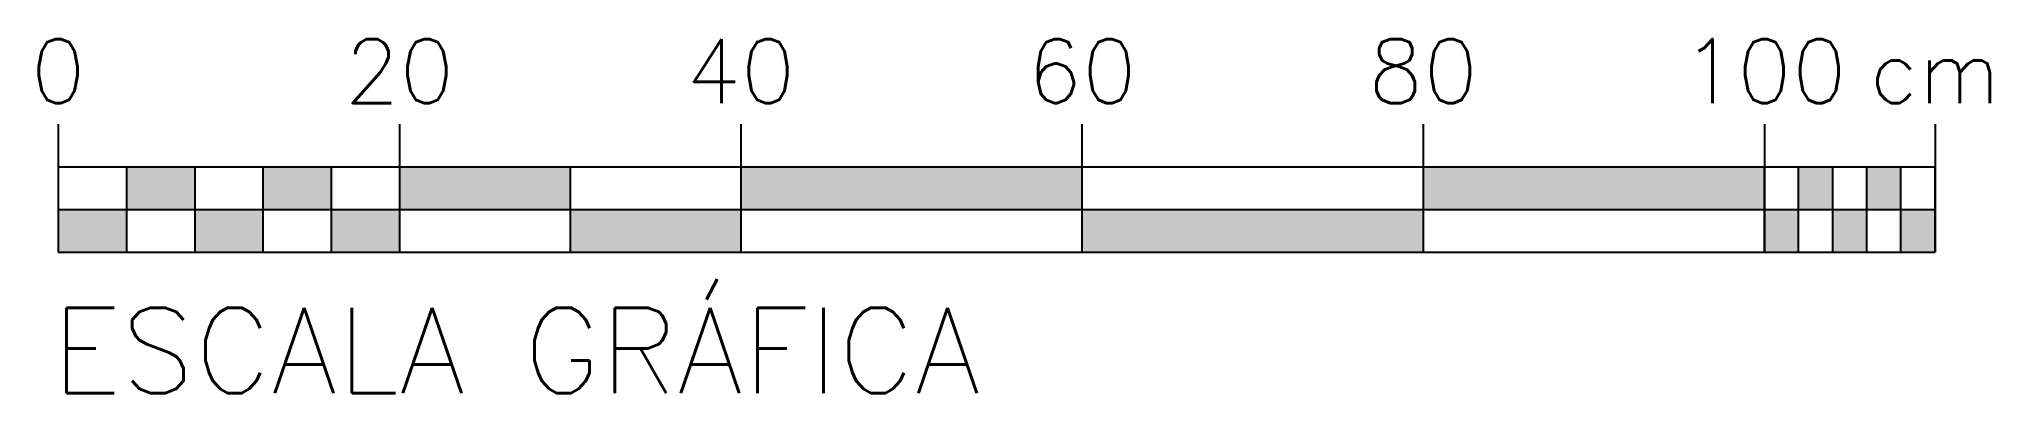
# Model space of a CAD drawing. Header units: millimetres. Extents: x 108.71 to 109.85, y 118.48 to 118.68.
import ezdxf
from ezdxf.enums import TextEntityAlignment as Align

# ---------------------------------------------------------------- set-up
doc = ezdxf.new("R2010")
doc.units = ezdxf.units.MM
doc.header["$LTSCALE"] = 0.02
doc.layers.add('1-Escalas_Gráficas', color=1, linetype='Continuous')
doc.styles.add('r60', font='romans.shx')
doc.styles.add('r80', font='romans.shx')

msp = doc.modelspace()

# ---------------------------------------------------------------- hatches: boundary and pattern name
at = {"layer": '1-Escalas_Gráficas'}
h = msp.add_hatch(color=256, dxfattribs=at)
h.paths.add_polyline_path([(108.7589, 118.5589), (108.7589, 118.5839), (108.7189, 118.5839), (108.7189, 118.5589)])
h.paths.add_polyline_path([(108.7589, 118.6089), (108.7589, 118.5839), (108.7989, 118.5839), (108.7989, 118.6089)])
h.paths.add_polyline_path([(108.7989, 118.5839), (108.7989, 118.5589), (108.8389, 118.5589), (108.8389, 118.5839)])
h.paths.add_polyline_path([(108.8389, 118.6089), (108.8389, 118.5839), (108.8789, 118.5839), (108.8789, 118.6089)])
h.paths.add_polyline_path([(108.8789, 118.5839), (108.8789, 118.5589), (108.9189, 118.5589), (108.9189, 118.5839)])
h = msp.add_hatch(color=256, dxfattribs=at)
h.paths.add_polyline_path([(108.9189, 118.6089), (108.9189, 118.5839), (109.0189, 118.5839), (109.0189, 118.6089)])
h.paths.add_polyline_path([(109.0189, 118.5839), (109.0189, 118.5589), (109.1189, 118.5589), (109.1189, 118.5839)])
h.paths.add_polyline_path([(109.1189, 118.6089), (109.1189, 118.5839), (109.3189, 118.5839), (109.3189, 118.6089)])
h.paths.add_polyline_path([(109.3189, 118.5839), (109.3189, 118.5589), (109.5189, 118.5589), (109.5189, 118.5839)])
h.paths.add_polyline_path([(109.7189, 118.5839), (109.7189, 118.6089), (109.5189, 118.6089), (109.5189, 118.5839)])
h = msp.add_hatch(color=256, dxfattribs=at)
h.paths.add_polyline_path([(109.7389, 118.5839), (109.7189, 118.5839), (109.7189, 118.5589), (109.7389, 118.5589)])
h.paths.add_polyline_path([(109.7589, 118.6089), (109.7389, 118.6089), (109.7389, 118.5839), (109.7589, 118.5839)])
h.paths.add_polyline_path([(109.7789, 118.5839), (109.7589, 118.5839), (109.7589, 118.5589), (109.7789, 118.5589)])
h.paths.add_polyline_path([(109.7989, 118.6089), (109.7789, 118.6089), (109.7789, 118.5839), (109.7989, 118.5839)])
h.paths.add_polyline_path([(109.8189, 118.5839), (109.7989, 118.5839), (109.7989, 118.5589), (109.8189, 118.5589)])

# ---------------------------------------------------------------- linework, layer by layer
for p, q in [((108.7189, 118.6339), (108.7189, 118.6089)), ((108.9189, 118.6339), (108.9189, 118.6089)), ((109.1189, 118.6339), (109.1189, 118.6089)), ((109.3189, 118.6339), (109.3189, 118.6089)), ((109.5189, 118.6339), (109.5189, 118.6089)), ((109.7189, 118.6339), (109.7189, 118.6089)), ((109.7189, 118.6339), (109.7189, 118.6089)), ((109.8189, 118.6339), (109.8189, 118.6089)), ((108.7189, 118.6089), (109.8189, 118.6089)), ((108.7189, 118.6089), (108.7189, 118.5589)), ((108.7589, 118.6089), (108.7589, 118.5589)), ((108.7989, 118.6089), (108.7989, 118.5589)), ((108.8389, 118.6089), (108.8389, 118.5589)), ((108.8789, 118.6089), (108.8789, 118.5589)), ((108.9189, 118.6089), (108.9189, 118.5589)), ((109.0189, 118.6089), (109.0189, 118.5589)), ((109.1189, 118.6089), (109.1189, 118.5589)), ((109.3189, 118.6089), (109.3189, 118.5589)), ((109.5189, 118.6089), (109.5189, 118.5589)), ((109.7189, 118.6089), (109.7189, 118.5589)), ((109.7189, 118.5589), (109.7189, 118.6089)), ((109.7189, 118.5589), (109.7189, 118.6089)), ((109.7189, 118.6089), (109.7189, 118.5589)), ((109.7389, 118.5589), (109.7389, 118.6089)), ((109.7589, 118.5589), (109.7589, 118.6089)), ((109.7789, 118.5589), (109.7789, 118.6089)), ((109.7989, 118.5589), (109.7989, 118.6089)), ((109.8189, 118.6089), (109.8189, 118.5589)), ((109.8189, 118.5589), (109.8189, 118.6089)), ((108.7189, 118.5839), (109.8189, 118.5839)), ((108.7189, 118.5589), (109.8189, 118.5589))]:
    msp.add_line(p, q, dxfattribs=at)

# ---------------------------------------------------------------- texts
at = {"layer": '1-Escalas_Gráficas', "color": 2, "style": 'r60'}
for s, p in [('0', (108.7189, 118.6463)), ('20', (108.9189, 118.6463)), ('40', (109.1189, 118.6463)), ('60', (109.3189, 118.6463)), ('80', (109.5189, 118.6463)), ('100', (109.7189, 118.6463)), ('cm', (109.8189, 118.6463))]:
    msp.add_text(s, height=0.0375, dxfattribs=at).set_placement(p, align=Align.CENTER)
at = {"layer": '1-Escalas_Gráficas', "color": 2, "style": 'r80'}
msp.add_text('ESCALA GRÁFICA', height=0.05, dxfattribs=at).set_placement((108.7152, 118.4764))

doc.saveas('drawing.dxf')
